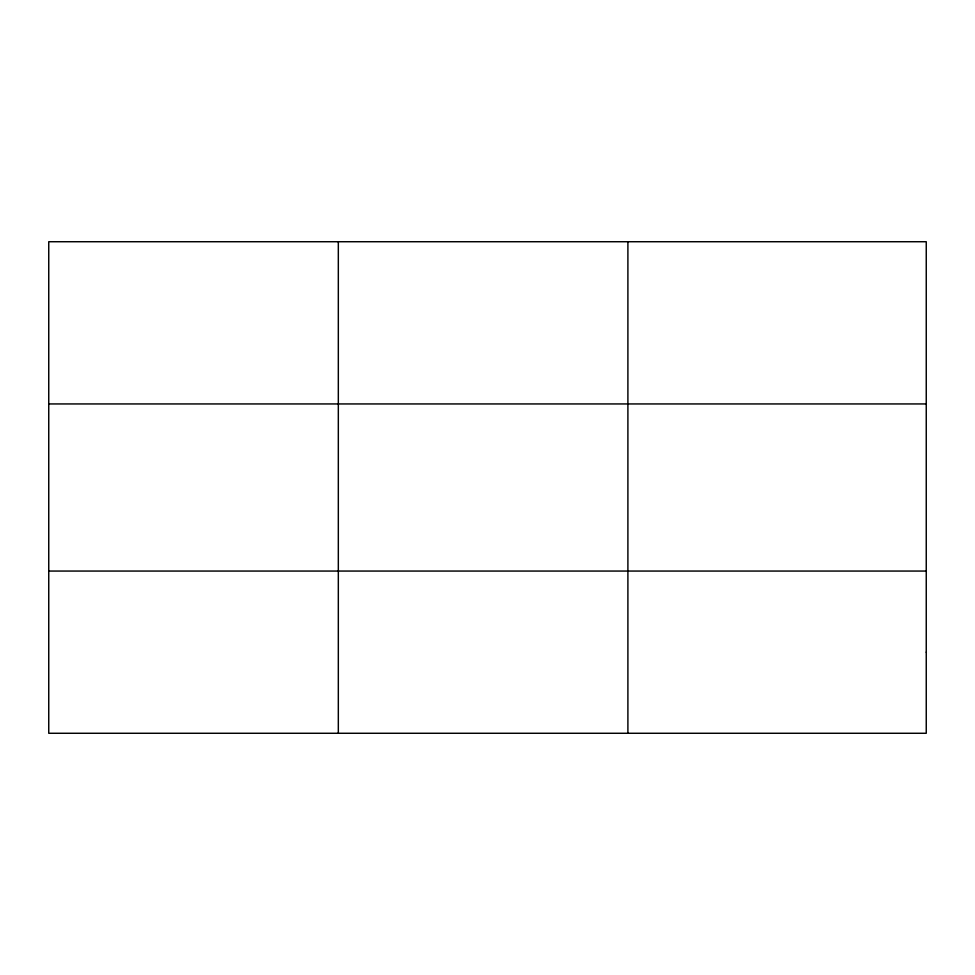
<?xml version="1.0" encoding="UTF-8"?>
<svg xmlns="http://www.w3.org/2000/svg" width="975" height="975" viewBox="0 0 975 975"><rect width="100%" height="100%" fill="white"/><g stroke="black" fill="none" stroke-linecap="round" stroke-linejoin="round"><path stroke-width="1.46" d="M338.325 241.727L338.325 733.273M627.9 241.727L627.9 733.273M48.75 403.942L926.25 403.942M48.75 571.058L926.25 571.058M926.25 652.165L926.25 733.273L48.75 733.273L48.75 241.727L926.25 241.727L926.25 652.165"/></g></svg>
